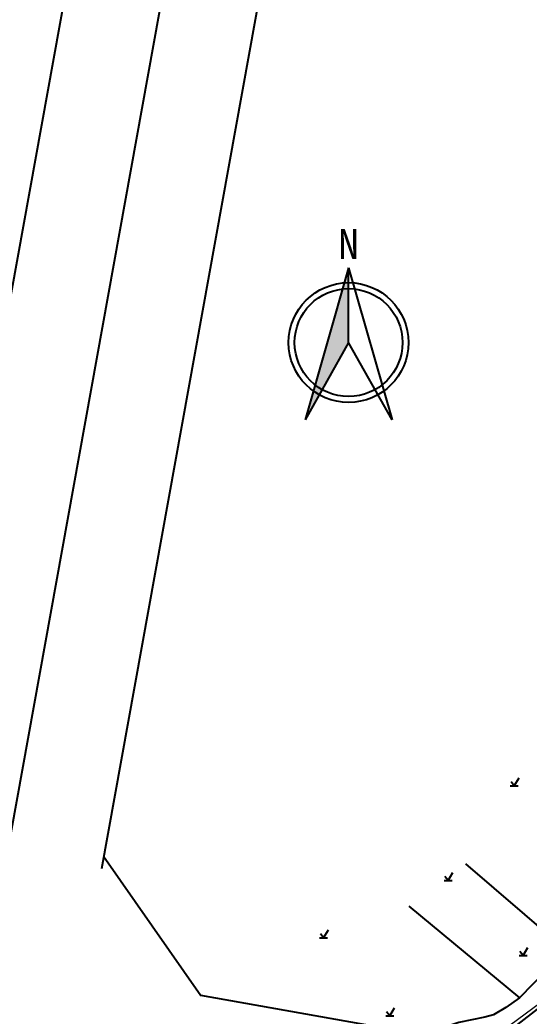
# Model space of a CAD drawing. Extents: x 529262 to 576451, y 2694391 to 2717535.
# Drawn here: x 562866.8 to 562930.5, y 2710079 to 2710203.6 of the extents above; entities that cross this region are included whole.
import ezdxf
from ezdxf.enums import TextEntityAlignment as Align
from ezdxf.xclip import XClip

# ---------------------------------------------------------------- set-up
doc = ezdxf.new("R2010")
doc.units = 0
doc.header["$XCLIPFRAME"] = 0
for name, color, linetype in [('DMTZ', 8, 'Continuous'), ('PP-COM', 7, 'Continuous'), ('RD-中线', 40, 'Continuous'), ('RD-红线', 7, 'Continuous'), ('ZBTZ', 8, 'Continuous'), ('路名', 7, 'Continuous'), ('道路中线_04护管挡墙', 7, 'Continuous')]:
    doc.layers.add(name, color=color, linetype=linetype)
doc.styles.get("Standard").update_dxf_attribs({"font": '', "height": 2.5, "bigfont": 'smfs.shx'})
doc.styles.get('Standard').set_extended_font_data('FangSong_GB2312')
doc.linetypes.add('10421', pattern='A,2,[150,AAA.SHX,S=0.5,R=0,X=0,Y=0.5],1e-11', length=2)

# ---------------------------------------------------------------- blocks, each defined once
blk = doc.blocks.new('Compass1')
for p, q in [((0, 12.5), (-7.25, -12.86)), ((0, 0), (0, 12.5)), ((0, 0), (-7.25, -12.86))]:
    blk.add_line(p, q)
at = {"color": 2}
for p, q in [((0, 12.5), (7.26, -12.9)), ((7.26, -12.9), (0, 0))]:
    blk.add_line(p, q, dxfattribs=at)
at = {"color": 3}
blk.add_circle((0, 0), 10, dxfattribs=at)
at = {"color": 2}
blk.add_circle((0, 0), 9, dxfattribs=at)
blk.add_solid([(-7.25, -12.86), (0, 12.5), (0, 0)], dxfattribs=at)
at = {"color": 3}
blk.add_text('N', height=5, dxfattribs=at).set_placement((-0.01, 13.97), align=Align.CENTER)
blk = doc.blocks.new('A$C19FD0107')
at = {"layer": 'RD-中线', "color": 8, "linetype": 'Continuous', "flags": 128}
blk.add_lwpolyline([(-8094.49, 15920.48), (-8137.34, 15683.84)], dxfattribs=at)
at = {"layer": 'RD-红线', "color": 8, "linetype": 'Continuous', "flags": 128}
for points in [[(-8112.7, 15887.25), (-8144.35, 15712.46)], [(-8089.11, 15882.86), (-8120.99, 15706.77)], [(-7874.98, 15649.4), (-8108.57, 15690.92)]]:
    blk.add_lwpolyline(points, dxfattribs=at)
at = {"layer": 'RD-红线', "color": 8}
blk.add_lwpolyline([(-8120.71, 15708.36), (-8108.57, 15690.92, 0.415167)], format="xyb", dxfattribs=at)
blk = doc.blocks.new('gc123')
at = {"color": 8}
for p, q in [((-1, 0), (1, 0)), ((0, 0), (-0.8, 1)), ((0, 0), (1.2, 2))]:
    blk.add_line(p, q, dxfattribs=at)

msp = doc.modelspace()

# ---------------------------------------------------------------- linework, layer by layer
at = {"layer": 'DMTZ', "linetype": '10421', "flags": 128}
msp.add_lwpolyline([(562912.698, 2710268.629), (562918.954, 2710270.651), (562930.683, 2710268.81), (562938.776, 2710267.938), (562944.523, 2710266.64), (562947.749, 2710264.257), (562953.079, 2710260.269), (562955.015, 2710256.686), (562961.451, 2710242.961), (562962.204, 2710241.418), (562966.056, 2710239.586), (562973.131, 2710233.709), (562974.4, 2710231.191), (562975.412, 2710227.837), (562978.203, 2710221.83), (562979.299, 2710216.339), (562980.734, 2710206.705), (562979.915, 2710202.895), (562978.949, 2710196.924), (562978.931, 2710192.473), (562978.359, 2710174.733), (562981.085, 2710166.161), (562983.669, 2710157.243), (562984.47, 2710154.475), (562984.378, 2710140.244), (562985.286, 2710133.966), (562984.33, 2710123.145), (562985.518, 2710120.925), (562984.491, 2710118.379), (562982.412, 2710115.054), (562975.939, 2710109.063), (562974.347, 2710108.91), (562967.275, 2710105.948), (562957.665, 2710099.694), (562943.384, 2710090.343), (562935.555, 2710082.955), (562917.15, 2710068.681), (562914.408, 2710066.425), (562909.606, 2710060.262), (562906.703, 2710054.48), (562901.009, 2710045.493), (562896.64, 2710038.14), (562893.796, 2710036.489), (562887.714, 2710034.889), (562877.971, 2710032.034), (562874.119, 2710026.751), (562869.711, 2710021.235), (562870.069, 2710013.38), (562870.746, 2710011.89), (562872.199, 2710006.551), (562876.316, 2710000.578), (562878.116, 2709997.625), (562884.268, 2709994.029), (562889.617, 2709984.908), (562889.802, 2709983.913), (562888.667, 2709981.702), (562887.706, 2709980.179), (562884.46, 2709979.359), (562883.897, 2709978.376), (562882.719, 2709976.888), (562882.151, 2709971.685)], dxfattribs=at)
at = {"layer": 'DMTZ', "linetype": '10421'}
msp.add_lwpolyline([(562935.907, 2710087.091), (562932.653, 2710084.684), (562929.29, 2710081.257), (562927.616, 2710080.026), (562926.037, 2710079.137), (562924.987, 2710078.819), (562921.734, 2710078.173), (562920.085, 2710077.602), (562917.201, 2710075.462), (562914.493, 2710072.836), (562913.758, 2710071.78), (562913.269, 2710070.794)], dxfattribs=at)
at = {"layer": 'ZBTZ', "linetype": 'Continuous', "flags": 128}
msp.add_lwpolyline([(562938.287, 2710085.533), (562933.528, 2710088.648), (562922.576, 2710098.03)], dxfattribs=at)
at = {"layer": 'ZBTZ', "linetype": 'Continuous', "elevation": 138.048, "flags": 128}
msp.add_lwpolyline([(562915.475, 2710092.721), (562929.29, 2710081.257)], dxfattribs=at)
at = {"layer": '道路中线_04护管挡墙', "color": 8, "lineweight": 0}
msp.add_lwpolyline([(562926.017, 2710076.282), (562954.057, 2710097.013, -0.0113867), (562956.097, 2710098.451), (562969.679, 2710107.566, 0.0014306), (562969.894, 2710107.711), (562978.707, 2710113.699, 0.2423284), (562983.172, 2710121.901), (562983.615, 2710141.167, 0.0303636), (562983.408, 2710146.647), (562982.862, 2710152.179, 0.0389518), (562981.629, 2710159.102), (562979.338, 2710167.921, -0.0766037), (562977.651, 2710184.529), (562978.672, 2710204.265, 0.0835896)], format="xyb", dxfattribs=at)

# ---------------------------------------------------------------- block references
at = {"layer": 'PP-COM'}
ref = msp.add_blockref('A$C19FD0107', (570997.993, 2694390.603), dxfattribs=at)
XClip(ref).set_block_clipping_path([(-9366.4383134884, 14428.6043910822), (-3328.4480743363, 17452.7484863754)])
at = {"layer": 'ZBTZ', "linetype": 'Continuous', "xscale": 0.5, "yscale": 0.5}
for p in [(562928.658, 2710107.792), (562920.382, 2710095.938), (562904.794, 2710088.77), (562929.762, 2710086.565), (562913.071, 2710078.984)]:
    msp.add_blockref('gc123', p, dxfattribs=at)
at = {"layer": '路名', "xscale": 0.75, "yscale": 0.75}
msp.add_blockref('Compass1', (562907.924, 2710163.231), dxfattribs=at)

doc.saveas('drawing.dxf')
